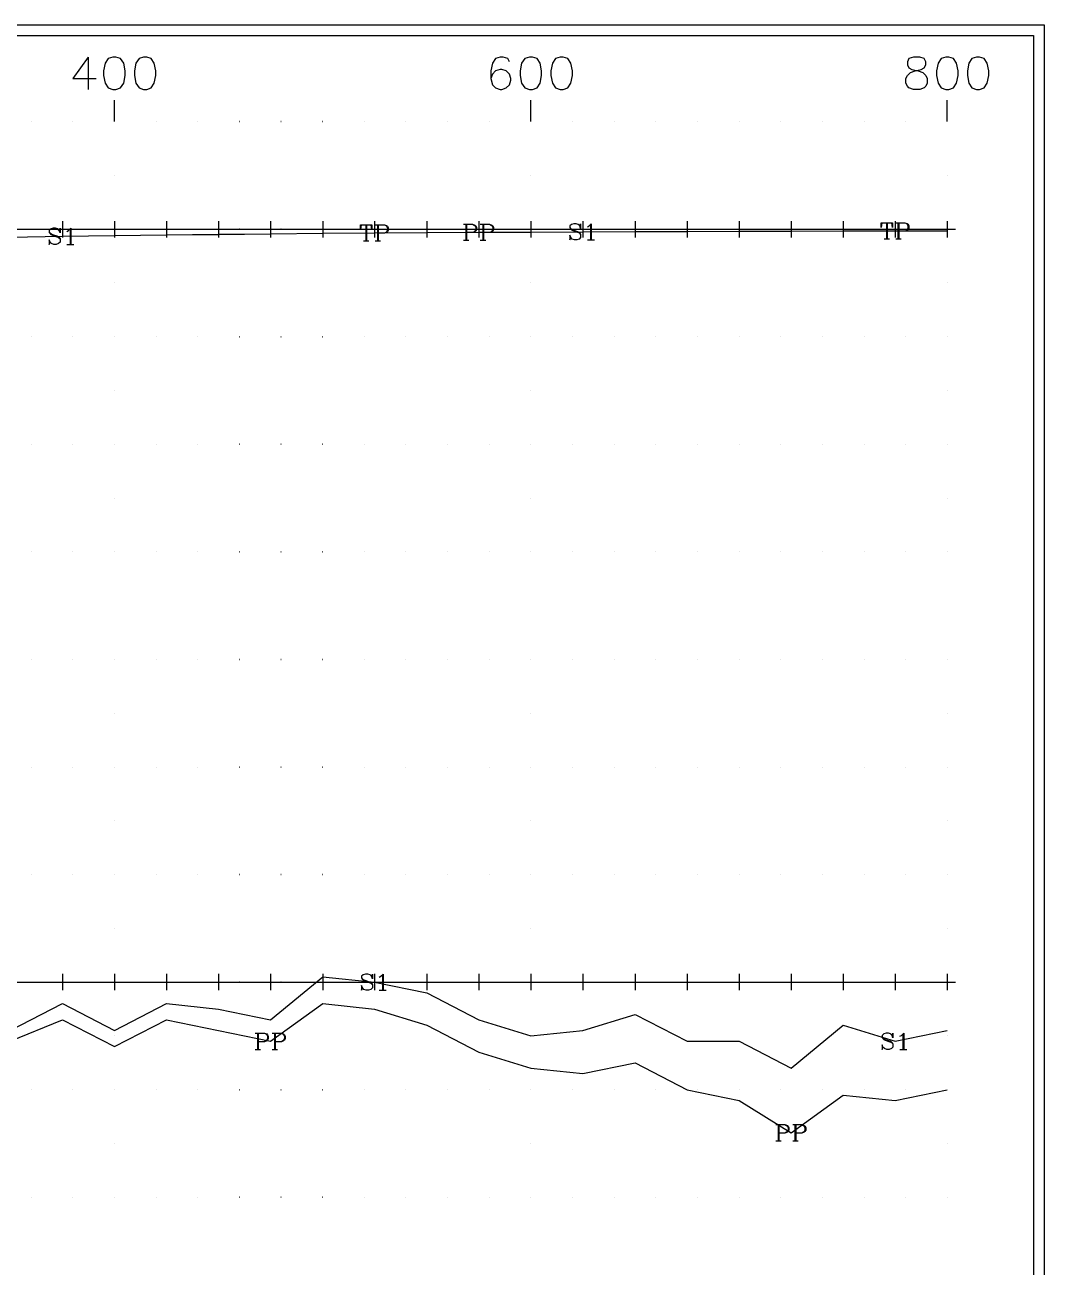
# Model space of a CAD drawing. Extents: x 10 to 200, y 0 to 250.
# Drawn here: x 105.3 to 200, y 134.5 to 250 of the extents above; entities that cross this region are included whole.
import ezdxf

# ---------------------------------------------------------------- set-up
doc = ezdxf.new("R2010")
doc.units = 0
doc.linetypes.add('1', pattern=[0])
for name, color, linetype in [('1', 7, '1'), ('2', 7, '1'), ('3', 7, '1')]:
    doc.layers.add(name, color=color, linetype=linetype)

msp = doc.modelspace()

# ---------------------------------------------------------------- linework, layer by layer
at = {"layer": '1'}
for p, q in [((111.15, 247), (111.15, 244)), ((113.58, 241), (113.58, 243)), ((152.29, 241), (152.29, 243)), ((191, 241), (191, 243)), ((107.98, 231), (109.5, 231)), ((108.74, 231.76), (108.74, 230.24)), ((109.46, 231.02), (109.46, 229.59)), ((112.82, 231), (114.34, 231)), ((113.58, 231.76), (113.58, 230.24)), ((117.66, 231), (119.18, 231)), ((118.42, 231.76), (118.42, 230.24)), ((122.5, 231), (124.02, 231)), ((123.26, 231.76), (123.26, 230.24)), ((127.33, 231), (128.86, 231)), ((128.1, 231.76), (128.1, 230.24)), ((132.17, 231), (133.7, 231)), ((132.94, 231.76), (132.94, 230.24)), ((136.95, 231.41), (136.95, 229.91)), ((137.01, 231), (138.54, 231)), ((137.02, 231.41), (137.02, 229.91)), ((137.77, 231.76), (137.77, 230.24)), ((138.02, 231.41), (138.02, 229.91)), ((138.1, 231.41), (138.1, 229.91)), ((141.85, 231), (143.37, 231)), ((142.61, 231.76), (142.61, 230.24)), ((146.24, 231.47), (146.24, 229.97)), ((146.31, 231.47), (146.31, 229.97)), ((146.69, 231), (148.21, 231)), ((147.45, 231.76), (147.45, 230.24)), ((147.81, 231.47), (147.81, 229.97)), ((147.88, 231.47), (147.88, 229.97)), ((151.53, 231), (153.05, 231)), ((152.29, 231.76), (152.29, 230.24)), ((156.37, 231), (157.89, 231)), ((157.13, 231.76), (157.13, 230.24)), ((157.84, 231.44), (157.84, 230.01)), ((161.21, 231), (162.73, 231)), ((161.97, 231.76), (161.97, 230.24)), ((166.04, 231), (167.57, 231)), ((166.81, 231.76), (166.81, 230.24)), ((170.88, 231), (172.41, 231)), ((171.65, 231.76), (171.65, 230.24)), ((175.72, 231), (177.25, 231)), ((176.48, 231.76), (176.48, 230.24)), ((180.56, 231), (182.08, 231)), ((181.32, 231.76), (181.32, 230.24)), ((185.34, 231.6), (185.34, 230.1)), ((185.4, 231), (186.92, 231)), ((185.41, 231.6), (185.41, 230.1)), ((186.16, 231.76), (186.16, 230.24)), ((186.41, 231.6), (186.41, 230.1)), ((186.48, 231.6), (186.48, 230.1)), ((190.24, 231), (191.76, 231)), ((191, 231.76), (191, 230.24)), ((136.74, 229.91), (137.24, 229.91)), ((137.81, 229.91), (138.31, 229.91)), ((146.02, 229.97), (146.52, 229.97)), ((147.59, 229.97), (148.09, 229.97)), ((157.56, 230.01), (158.2, 230.01)), ((185.13, 230.1), (185.63, 230.1)), ((186.2, 230.1), (186.7, 230.1)), ((109.17, 229.59), (109.81, 229.59)), ((108.74, 161.76), (108.74, 160.24)), ((113.58, 161.76), (113.58, 160.24)), ((118.42, 161.76), (118.42, 160.24)), ((123.26, 161.76), (123.26, 160.24)), ((128.1, 161.76), (128.1, 160.24)), ((132.94, 161.76), (132.94, 160.24)), ((137.77, 161.76), (137.77, 160.24)), ((142.61, 161.76), (142.61, 160.24)), ((147.45, 161.76), (147.45, 160.24)), ((152.29, 161.76), (152.29, 160.24)), ((157.13, 161.76), (157.13, 160.24)), ((161.97, 161.76), (161.97, 160.24)), ((166.81, 161.76), (166.81, 160.24)), ((171.65, 161.76), (171.65, 160.24)), ((176.48, 161.76), (176.48, 160.24)), ((181.32, 161.76), (181.32, 160.24)), ((186.16, 161.76), (186.16, 160.24)), ((191, 161.76), (191, 160.24)), ((107.98, 161), (109.5, 161)), ((112.82, 161), (114.34, 161)), ((117.66, 161), (119.18, 161)), ((122.5, 161), (124.02, 161)), ((127.33, 161), (128.86, 161)), ((132.17, 161), (133.7, 161)), ((137.01, 161), (138.54, 161)), ((138.49, 161.68), (138.49, 160.25)), ((141.85, 161), (143.37, 161)), ((146.69, 161), (148.21, 161)), ((151.53, 161), (153.05, 161)), ((156.37, 161), (157.89, 161)), ((161.21, 161), (162.73, 161)), ((166.04, 161), (167.57, 161)), ((170.88, 161), (172.41, 161)), ((175.72, 161), (177.25, 161)), ((180.56, 161), (182.08, 161)), ((185.4, 161), (186.92, 161)), ((190.24, 161), (191.76, 161)), ((138.2, 160.25), (138.85, 160.25)), ((126.88, 156.25), (126.88, 154.75)), ((126.95, 156.25), (126.95, 154.75)), ((128.45, 156.25), (128.45, 154.75)), ((128.53, 156.25), (128.53, 154.75)), ((186.88, 156.18), (186.88, 154.75)), ((126.67, 154.75), (127.17, 154.75)), ((128.24, 154.75), (128.74, 154.75)), ((186.59, 154.75), (187.23, 154.75)), ((175.27, 147.75), (175.27, 146.25)), ((175.34, 147.75), (175.34, 146.25)), ((176.84, 147.75), (176.84, 146.25)), ((176.91, 147.75), (176.91, 146.25)), ((175.06, 146.25), (175.56, 146.25)), ((176.63, 146.25), (177.13, 146.25))]:
    msp.add_line(p, q, dxfattribs=at)
for points in [[(111.15, 247), (109.72, 245), (111.87, 245)], [(113.44, 247), (113.01, 246.86), (112.72, 246.43), (112.58, 245.71), (112.58, 245.29), (112.72, 244.57), (113.01, 244.14), (113.44, 244), (113.72, 244), (114.15, 244.14), (114.44, 244.57), (114.58, 245.29), (114.58, 245.71), (114.44, 246.43), (114.15, 246.86), (113.72, 247), (113.44, 247)], [(116.29, 247), (115.87, 246.86), (115.58, 246.43), (115.44, 245.71), (115.44, 245.29), (115.58, 244.57), (115.87, 244.14), (116.29, 244), (116.58, 244), (117.01, 244.14), (117.29, 244.57), (117.44, 245.29), (117.44, 245.71), (117.29, 246.43), (117.01, 246.86), (116.58, 247), (116.29, 247)], [(150.29, 246.57), (150.15, 246.86), (149.72, 247), (149.43, 247), (149, 246.86), (148.72, 246.43), (148.58, 245.71), (148.58, 245), (148.72, 244.43), (149, 244.14), (149.43, 244), (149.58, 244), (150, 244.14), (150.29, 244.43), (150.43, 244.86), (150.43, 245), (150.29, 245.43), (150, 245.71), (149.58, 245.86), (149.43, 245.86), (149, 245.71), (148.72, 245.43), (148.58, 245)], [(152.15, 247), (151.72, 246.86), (151.43, 246.43), (151.29, 245.71), (151.29, 245.29), (151.43, 244.57), (151.72, 244.14), (152.15, 244), (152.43, 244), (152.86, 244.14), (153.15, 244.57), (153.29, 245.29), (153.29, 245.71), (153.15, 246.43), (152.86, 246.86), (152.43, 247), (152.15, 247)], [(155, 247), (154.58, 246.86), (154.29, 246.43), (154.15, 245.71), (154.15, 245.29), (154.29, 244.57), (154.58, 244.14), (155, 244), (155.29, 244), (155.72, 244.14), (156, 244.57), (156.15, 245.29), (156.15, 245.71), (156, 246.43), (155.72, 246.86), (155.29, 247), (155, 247)], [(187.86, 247), (187.43, 246.86), (187.29, 246.57), (187.29, 246.29), (187.43, 246), (187.71, 245.86), (188.29, 245.71), (188.71, 245.57), (189, 245.29), (189.14, 245), (189.14, 244.57), (189, 244.29), (188.86, 244.14), (188.43, 244), (187.86, 244), (187.43, 244.14), (187.29, 244.29), (187.14, 244.57), (187.14, 245), (187.29, 245.29), (187.57, 245.57), (188, 245.71), (188.57, 245.86), (188.86, 246), (189, 246.29), (189, 246.57), (188.86, 246.86), (188.43, 247), (187.86, 247)], [(190.86, 247), (190.43, 246.86), (190.14, 246.43), (190, 245.71), (190, 245.29), (190.14, 244.57), (190.43, 244.14), (190.86, 244), (191.14, 244), (191.57, 244.14), (191.86, 244.57), (192, 245.29), (192, 245.71), (191.86, 246.43), (191.57, 246.86), (191.14, 247), (190.86, 247)], [(193.71, 247), (193.29, 246.86), (193, 246.43), (192.86, 245.71), (192.86, 245.29), (193, 244.57), (193.29, 244.14), (193.71, 244), (194, 244), (194.43, 244.14), (194.71, 244.57), (194.86, 245.29), (194.86, 245.71), (194.71, 246.43), (194.43, 246.86), (194, 247), (193.71, 247)], [(103.9, 231), (108.74, 231), (113.58, 231), (118.42, 231), (123.26, 231), (128.1, 231), (132.94, 231), (137.77, 231), (142.61, 231), (147.45, 231), (152.29, 231), (157.13, 231), (161.97, 231), (166.81, 231), (171.65, 231), (176.48, 231), (181.32, 231), (186.16, 231), (191, 231)], [(108.46, 230.88), (108.53, 231.09), (108.53, 230.66), (108.46, 230.88), (108.31, 231.02), (108.1, 231.09), (107.88, 231.09), (107.67, 231.02), (107.53, 230.88), (107.53, 230.73), (107.6, 230.59), (107.67, 230.52), (107.81, 230.45), (108.24, 230.3), (108.38, 230.23), (108.53, 230.09)], [(109.17, 230.8), (109.31, 230.88), (109.53, 231.09), (109.53, 229.59)], [(136.52, 231.41), (136.45, 230.98), (136.45, 231.41), (137.52, 231.41), (137.52, 230.98), (137.45, 231.41)], [(137.81, 231.41), (138.67, 231.41), (138.88, 231.34), (138.95, 231.27), (139.02, 231.12), (139.02, 230.91), (138.95, 230.77), (138.88, 230.69), (138.67, 230.62), (138.1, 230.62)], [(138.67, 231.41), (138.81, 231.34), (138.88, 231.27), (138.95, 231.12), (138.95, 230.91), (138.88, 230.77), (138.81, 230.69), (138.67, 230.62)], [(146.02, 231.47), (146.88, 231.47), (147.09, 231.39), (147.17, 231.32), (147.24, 231.18), (147.24, 230.97), (147.17, 230.82), (147.09, 230.75), (146.88, 230.68), (146.31, 230.68)], [(146.88, 231.47), (147.02, 231.39), (147.09, 231.32), (147.17, 231.18), (147.17, 230.97), (147.09, 230.82), (147.02, 230.75), (146.88, 230.68)], [(147.59, 231.47), (148.45, 231.47), (148.67, 231.39), (148.74, 231.32), (148.81, 231.18), (148.81, 230.97), (148.74, 230.82), (148.67, 230.75), (148.45, 230.68), (147.88, 230.68)], [(148.45, 231.47), (148.59, 231.39), (148.67, 231.32), (148.74, 231.18), (148.74, 230.97), (148.67, 230.82), (148.59, 230.75), (148.45, 230.68)], [(156.84, 231.3), (156.91, 231.51), (156.91, 231.08), (156.84, 231.3), (156.7, 231.44), (156.49, 231.51), (156.27, 231.51), (156.06, 231.44), (155.91, 231.3), (155.91, 231.15), (155.99, 231.01), (156.06, 230.94), (156.2, 230.87), (156.63, 230.73), (156.77, 230.65), (156.91, 230.51)], [(155.91, 231.15), (156.06, 231.01), (156.2, 230.94), (156.63, 230.8), (156.77, 230.73), (156.84, 230.65), (156.91, 230.51), (156.91, 230.23), (156.77, 230.08), (156.56, 230.01), (156.34, 230.01), (156.13, 230.08), (155.99, 230.23), (155.91, 230.44), (155.91, 230.01), (155.99, 230.23)], [(157.56, 231.23), (157.7, 231.3), (157.91, 231.51), (157.91, 230.01)], [(184.91, 231.6), (184.84, 231.17), (184.84, 231.6), (185.91, 231.6), (185.91, 231.17), (185.84, 231.6)], [(186.2, 231.6), (187.05, 231.6), (187.27, 231.53), (187.34, 231.46), (187.41, 231.32), (187.41, 231.1), (187.34, 230.96), (187.27, 230.89), (187.05, 230.82), (186.48, 230.82)], [(187.05, 231.6), (187.2, 231.53), (187.27, 231.46), (187.34, 231.32), (187.34, 231.1), (187.27, 230.96), (187.2, 230.89), (187.05, 230.82)], [(103.9, 230.26), (108.74, 230.34), (113.58, 230.42), (118.42, 230.48), (123.26, 230.53), (128.1, 230.58), (132.94, 230.62), (137.77, 230.66), (142.61, 230.69), (147.45, 230.72), (152.29, 230.74), (157.13, 230.76), (161.97, 230.78), (166.81, 230.8), (171.65, 230.81), (176.48, 230.83), (181.32, 230.84), (186.16, 230.85), (191, 230.86)], [(103.9, 230.25), (108.74, 230.34), (113.58, 230.42), (118.42, 230.48), (123.26, 230.52), (128.1, 230.58), (132.94, 230.62), (137.77, 230.66), (142.61, 230.69), (147.45, 230.72), (152.29, 230.74), (157.13, 230.76), (161.97, 230.78), (166.81, 230.79), (171.65, 230.81), (176.48, 230.82), (181.32, 230.84), (186.16, 230.85), (191, 230.86)], [(103.9, 230.25), (108.74, 230.34), (113.58, 230.42), (118.42, 230.48), (123.26, 230.53), (128.1, 230.58), (132.94, 230.62), (137.77, 230.66), (142.61, 230.69), (147.45, 230.72), (152.29, 230.74), (157.13, 230.76), (161.97, 230.78), (166.81, 230.8), (171.65, 230.81), (176.48, 230.83), (181.32, 230.84), (186.16, 230.85), (191, 230.86)], [(107.53, 230.73), (107.67, 230.59), (107.81, 230.52), (108.24, 230.38), (108.38, 230.3), (108.46, 230.23), (108.53, 230.09), (108.53, 229.8), (108.38, 229.66), (108.17, 229.59), (107.96, 229.59), (107.74, 229.66), (107.6, 229.8), (107.53, 230.02), (107.53, 229.59), (107.6, 229.8)], [(137.49, 161.54), (137.56, 161.75), (137.56, 161.32), (137.49, 161.54), (137.35, 161.68), (137.13, 161.75), (136.92, 161.75), (136.7, 161.68), (136.56, 161.54), (136.56, 161.39), (136.63, 161.25), (136.7, 161.18), (136.85, 161.11), (137.27, 160.96), (137.42, 160.89), (137.56, 160.75)], [(138.2, 161.46), (138.35, 161.54), (138.56, 161.75), (138.56, 160.25)], [(103.9, 156.5), (108.74, 159), (113.58, 156.5), (118.42, 159), (123.26, 158.5), (128.1, 157.5), (132.94, 161.5), (137.77, 161), (142.61, 160), (147.45, 157.5), (152.29, 156), (157.13, 156.5), (161.97, 158), (166.81, 155.5), (171.65, 155.5), (176.48, 153), (181.32, 157), (186.16, 155.5), (191, 156.5)], [(103.9, 161), (108.74, 161), (113.58, 161), (118.42, 161), (123.26, 161), (128.1, 161), (132.94, 161), (137.77, 161), (142.61, 161), (147.45, 161), (152.29, 161), (157.13, 161), (161.97, 161), (166.81, 161), (171.65, 161), (176.48, 161), (181.32, 161), (186.16, 161), (191, 161)], [(136.56, 161.39), (136.7, 161.25), (136.85, 161.18), (137.27, 161.04), (137.42, 160.96), (137.49, 160.89), (137.56, 160.75), (137.56, 160.46), (137.42, 160.32), (137.2, 160.25), (136.99, 160.25), (136.77, 160.32), (136.63, 160.46), (136.56, 160.68), (136.56, 160.25), (136.63, 160.46)], [(103.9, 155.5), (108.74, 157.5), (113.58, 155), (118.42, 157.5), (123.26, 156.5), (128.1, 155.5), (132.94, 159), (137.77, 158.5), (142.61, 157), (147.45, 154.5), (152.29, 153), (157.13, 152.5), (161.97, 153.5), (166.81, 151), (171.65, 150), (176.48, 147), (181.32, 150.5), (186.16, 150), (191, 151)], [(126.67, 156.25), (127.53, 156.25), (127.74, 156.18), (127.81, 156.11), (127.88, 155.96), (127.88, 155.75), (127.81, 155.61), (127.74, 155.54), (127.53, 155.46), (126.95, 155.46)], [(127.53, 156.25), (127.67, 156.18), (127.74, 156.11), (127.81, 155.96), (127.81, 155.75), (127.74, 155.61), (127.67, 155.54), (127.53, 155.46)], [(128.24, 156.25), (129.1, 156.25), (129.31, 156.18), (129.38, 156.11), (129.45, 155.96), (129.45, 155.75), (129.38, 155.61), (129.31, 155.54), (129.1, 155.46), (128.53, 155.46)], [(129.1, 156.25), (129.24, 156.18), (129.31, 156.11), (129.38, 155.96), (129.38, 155.75), (129.31, 155.61), (129.24, 155.54), (129.1, 155.46)], [(185.88, 156.04), (185.95, 156.25), (185.95, 155.82), (185.88, 156.04), (185.73, 156.18), (185.52, 156.25), (185.3, 156.25), (185.09, 156.18), (184.95, 156.04), (184.95, 155.89), (185.02, 155.75), (185.09, 155.68), (185.23, 155.61), (185.66, 155.46), (185.8, 155.39), (185.95, 155.25)], [(186.59, 155.96), (186.73, 156.04), (186.95, 156.25), (186.95, 154.75)], [(184.95, 155.89), (185.09, 155.75), (185.23, 155.68), (185.66, 155.54), (185.8, 155.46), (185.88, 155.39), (185.95, 155.25), (185.95, 154.96), (185.8, 154.82), (185.59, 154.75), (185.38, 154.75), (185.16, 154.82), (185.02, 154.96), (184.95, 155.18), (184.95, 154.75), (185.02, 154.96)], [(175.06, 147.75), (175.91, 147.75), (176.13, 147.68), (176.2, 147.61), (176.27, 147.46), (176.27, 147.25), (176.2, 147.11), (176.13, 147.04), (175.91, 146.96), (175.34, 146.96)], [(175.91, 147.75), (176.06, 147.68), (176.13, 147.61), (176.2, 147.46), (176.2, 147.25), (176.13, 147.11), (176.06, 147.04), (175.91, 146.96)], [(176.63, 147.75), (177.48, 147.75), (177.7, 147.68), (177.77, 147.61), (177.84, 147.46), (177.84, 147.25), (177.77, 147.11), (177.7, 147.04), (177.48, 146.96), (176.91, 146.96)], [(177.48, 147.75), (177.63, 147.68), (177.7, 147.61), (177.77, 147.46), (177.77, 147.25), (177.7, 147.11), (177.63, 147.04), (177.48, 146.96)]]:
    msp.add_lwpolyline(points, dxfattribs=at)
at = {"layer": '2'}
for points in [[(11, 1), (11, 249), (199, 249), (199, 1), (11, 1)], [(105.84, 241), (105.84, 241), (105.84, 241), (105.84, 241), (105.84, 241)], [(109.71, 241), (109.71, 241), (109.71, 241), (109.71, 241), (109.71, 241)], [(113.58, 241), (113.58, 241), (113.58, 241), (113.58, 241), (113.58, 241)], [(113.58, 241), (113.58, 241), (113.58, 241), (113.58, 241), (113.58, 241)], [(117.45, 241), (117.45, 241), (117.45, 241), (117.45, 241), (117.45, 241)], [(121.32, 241), (121.32, 241), (121.32, 241), (121.32, 241), (121.32, 241)], [(125.2, 241), (125.19, 241), (125.19, 241), (125.2, 241), (125.2, 241)], [(129.07, 241), (129.06, 241), (129.06, 241), (129.07, 241), (129.07, 241)], [(132.94, 241), (132.93, 241), (132.93, 241), (132.94, 241), (132.94, 241)], [(136.81, 241), (136.8, 241), (136.8, 241), (136.81, 241), (136.81, 241)], [(140.68, 241), (140.68, 241), (140.68, 241), (140.68, 241), (140.68, 241)], [(144.55, 241), (144.55, 241), (144.55, 241), (144.55, 241), (144.55, 241)], [(148.42, 241), (148.42, 241), (148.42, 241), (148.42, 241), (148.42, 241)], [(152.29, 241), (152.29, 241), (152.29, 241), (152.29, 241), (152.29, 241)], [(152.29, 241), (152.29, 241), (152.29, 241), (152.29, 241), (152.29, 241)], [(156.16, 241), (156.16, 241), (156.16, 241), (156.16, 241), (156.16, 241)], [(160.03, 241), (160.03, 241), (160.03, 241), (160.03, 241), (160.03, 241)], [(163.9, 241), (163.9, 241), (163.9, 241), (163.9, 241), (163.9, 241)], [(167.78, 241), (167.77, 241), (167.77, 241), (167.78, 241), (167.78, 241)], [(171.65, 241), (171.64, 241), (171.64, 241), (171.65, 241), (171.65, 241)], [(175.52, 241), (175.51, 241), (175.51, 241), (175.52, 241), (175.52, 241)], [(179.39, 241), (179.39, 241), (179.39, 241), (179.39, 241), (179.39, 241)], [(183.26, 241), (183.26, 241), (183.26, 241), (183.26, 241), (183.26, 241)], [(187.13, 241), (187.13, 241), (187.13, 241), (187.13, 241), (187.13, 241)], [(191, 241), (191, 241), (191, 241), (191, 241), (191, 241)], [(191, 241), (191, 241), (191, 241), (191, 241), (191, 241)], [(113.58, 236), (113.58, 236), (113.58, 236), (113.58, 236), (113.58, 236)], [(152.29, 236), (152.29, 236), (152.29, 236), (152.29, 236), (152.29, 236)], [(191, 236), (191, 236), (191, 236), (191, 236), (191, 236)], [(105.84, 231), (105.84, 231), (105.84, 231), (105.84, 231), (105.84, 231)], [(109.71, 231), (109.71, 231), (109.71, 231), (109.71, 231), (109.71, 231)], [(113.58, 231), (113.58, 231), (113.58, 231), (113.58, 231), (113.58, 231)], [(113.58, 231), (113.58, 231), (113.58, 231), (113.58, 231), (113.58, 231)], [(117.45, 231), (117.45, 231), (117.45, 231), (117.45, 231), (117.45, 231)], [(121.32, 231), (121.32, 231), (121.32, 231), (121.32, 231), (121.32, 231)], [(125.2, 231), (125.19, 231), (125.19, 231), (125.2, 231), (125.2, 231)], [(129.07, 231), (129.06, 231), (129.06, 231), (129.07, 231), (129.07, 231)], [(132.94, 231), (132.93, 231), (132.93, 231), (132.94, 231), (132.94, 231)], [(136.81, 231), (136.8, 231), (136.8, 231), (136.81, 231), (136.81, 231)], [(140.68, 231), (140.68, 231), (140.68, 231), (140.68, 231), (140.68, 231)], [(144.55, 231), (144.55, 231), (144.55, 231), (144.55, 231), (144.55, 231)], [(148.42, 231), (148.42, 231), (148.42, 231), (148.42, 231), (148.42, 231)], [(152.29, 231), (152.29, 231), (152.29, 231), (152.29, 231), (152.29, 231)], [(152.29, 231), (152.29, 231), (152.29, 231), (152.29, 231), (152.29, 231)], [(156.16, 231), (156.16, 231), (156.16, 231), (156.16, 231), (156.16, 231)], [(160.03, 231), (160.03, 231), (160.03, 231), (160.03, 231), (160.03, 231)], [(163.9, 231), (163.9, 231), (163.9, 231), (163.9, 231), (163.9, 231)], [(167.78, 231), (167.77, 231), (167.77, 231), (167.78, 231), (167.78, 231)], [(171.65, 231), (171.64, 231), (171.64, 231), (171.65, 231), (171.65, 231)], [(175.52, 231), (175.51, 231), (175.51, 231), (175.52, 231), (175.52, 231)], [(179.39, 231), (179.39, 231), (179.39, 231), (179.39, 231), (179.39, 231)], [(183.26, 231), (183.26, 231), (183.26, 231), (183.26, 231), (183.26, 231)], [(187.13, 231), (187.13, 231), (187.13, 231), (187.13, 231), (187.13, 231)], [(191, 231), (191, 231), (191, 231), (191, 231), (191, 231)], [(191, 231), (191, 231), (191, 231), (191, 231), (191, 231)], [(113.58, 226), (113.58, 226), (113.58, 226), (113.58, 226), (113.58, 226)], [(152.29, 226), (152.29, 226), (152.29, 226), (152.29, 226), (152.29, 226)], [(191, 226), (191, 226), (191, 226), (191, 226), (191, 226)], [(105.84, 221), (105.84, 221), (105.84, 221), (105.84, 221), (105.84, 221)], [(109.71, 221), (109.71, 221), (109.71, 221), (109.71, 221), (109.71, 221)], [(113.58, 221), (113.58, 221), (113.58, 221), (113.58, 221), (113.58, 221)], [(113.58, 221), (113.58, 221), (113.58, 221), (113.58, 221), (113.58, 221)], [(117.45, 221), (117.45, 221), (117.45, 221), (117.45, 221), (117.45, 221)], [(121.32, 221), (121.32, 221), (121.32, 221), (121.32, 221), (121.32, 221)], [(125.2, 221), (125.19, 221), (125.19, 221), (125.2, 221), (125.2, 221)], [(129.07, 221), (129.06, 221), (129.06, 221), (129.07, 221), (129.07, 221)], [(132.94, 221), (132.93, 221), (132.93, 221), (132.94, 221), (132.94, 221)], [(136.81, 221), (136.8, 221), (136.8, 221), (136.81, 221), (136.81, 221)], [(140.68, 221), (140.68, 221), (140.68, 221), (140.68, 221), (140.68, 221)], [(144.55, 221), (144.55, 221), (144.55, 221), (144.55, 221), (144.55, 221)], [(148.42, 221), (148.42, 221), (148.42, 221), (148.42, 221), (148.42, 221)], [(152.29, 221), (152.29, 221), (152.29, 221), (152.29, 221), (152.29, 221)], [(152.29, 221), (152.29, 221), (152.29, 221), (152.29, 221), (152.29, 221)], [(156.16, 221), (156.16, 221), (156.16, 221), (156.16, 221), (156.16, 221)], [(160.03, 221), (160.03, 221), (160.03, 221), (160.03, 221), (160.03, 221)], [(163.9, 221), (163.9, 221), (163.9, 221), (163.9, 221), (163.9, 221)], [(167.78, 221), (167.77, 221), (167.77, 221), (167.78, 221), (167.78, 221)], [(171.65, 221), (171.64, 221), (171.64, 221), (171.65, 221), (171.65, 221)], [(175.52, 221), (175.51, 221), (175.51, 221), (175.52, 221), (175.52, 221)], [(179.39, 221), (179.39, 221), (179.39, 221), (179.39, 221), (179.39, 221)], [(183.26, 221), (183.26, 221), (183.26, 221), (183.26, 221), (183.26, 221)], [(187.13, 221), (187.13, 221), (187.13, 221), (187.13, 221), (187.13, 221)], [(191, 221), (191, 221), (191, 221), (191, 221), (191, 221)], [(191, 221), (191, 221), (191, 221), (191, 221), (191, 221)], [(113.58, 216), (113.58, 216), (113.58, 216), (113.58, 216), (113.58, 216)], [(152.29, 216), (152.29, 216), (152.29, 216), (152.29, 216), (152.29, 216)], [(191, 216), (191, 216), (191, 216), (191, 216), (191, 216)], [(105.84, 211), (105.84, 211), (105.84, 211), (105.84, 211), (105.84, 211)], [(109.71, 211), (109.71, 211), (109.71, 211), (109.71, 211), (109.71, 211)], [(113.58, 211), (113.58, 211), (113.58, 211), (113.58, 211), (113.58, 211)], [(113.58, 211), (113.58, 211), (113.58, 211), (113.58, 211), (113.58, 211)], [(117.45, 211), (117.45, 211), (117.45, 211), (117.45, 211), (117.45, 211)], [(121.32, 211), (121.32, 211), (121.32, 211), (121.32, 211), (121.32, 211)], [(125.2, 211), (125.19, 211), (125.19, 211), (125.2, 211), (125.2, 211)], [(129.07, 211), (129.06, 211), (129.06, 211), (129.07, 211), (129.07, 211)], [(132.94, 211), (132.93, 211), (132.93, 211), (132.94, 211), (132.94, 211)], [(136.81, 211), (136.8, 211), (136.8, 211), (136.81, 211), (136.81, 211)], [(140.68, 211), (140.68, 211), (140.68, 211), (140.68, 211), (140.68, 211)], [(144.55, 211), (144.55, 211), (144.55, 211), (144.55, 211), (144.55, 211)], [(148.42, 211), (148.42, 211), (148.42, 211), (148.42, 211), (148.42, 211)], [(152.29, 211), (152.29, 211), (152.29, 211), (152.29, 211), (152.29, 211)], [(152.29, 211), (152.29, 211), (152.29, 211), (152.29, 211), (152.29, 211)], [(156.16, 211), (156.16, 211), (156.16, 211), (156.16, 211), (156.16, 211)], [(160.03, 211), (160.03, 211), (160.03, 211), (160.03, 211), (160.03, 211)], [(163.9, 211), (163.9, 211), (163.9, 211), (163.9, 211), (163.9, 211)], [(167.78, 211), (167.77, 211), (167.77, 211), (167.78, 211), (167.78, 211)], [(171.65, 211), (171.64, 211), (171.64, 211), (171.65, 211), (171.65, 211)], [(175.52, 211), (175.51, 211), (175.51, 211), (175.52, 211), (175.52, 211)], [(179.39, 211), (179.39, 211), (179.39, 211), (179.39, 211), (179.39, 211)], [(183.26, 211), (183.26, 211), (183.26, 211), (183.26, 211), (183.26, 211)], [(187.13, 211), (187.13, 211), (187.13, 211), (187.13, 211), (187.13, 211)], [(191, 211), (191, 211), (191, 211), (191, 211), (191, 211)], [(191, 211), (191, 211), (191, 211), (191, 211), (191, 211)], [(113.58, 206), (113.58, 206), (113.58, 206), (113.58, 206), (113.58, 206)], [(152.29, 206), (152.29, 206), (152.29, 206), (152.29, 206), (152.29, 206)], [(191, 206), (191, 206), (191, 206), (191, 206), (191, 206)], [(105.84, 201), (105.84, 201), (105.84, 201), (105.84, 201), (105.84, 201)], [(109.71, 201), (109.71, 201), (109.71, 201), (109.71, 201), (109.71, 201)], [(113.58, 201), (113.58, 201), (113.58, 201), (113.58, 201), (113.58, 201)], [(113.58, 201), (113.58, 201), (113.58, 201), (113.58, 201), (113.58, 201)], [(117.45, 201), (117.45, 201), (117.45, 201), (117.45, 201), (117.45, 201)], [(121.32, 201), (121.32, 201), (121.32, 201), (121.32, 201), (121.32, 201)], [(125.2, 201), (125.19, 201), (125.19, 201), (125.2, 201), (125.2, 201)], [(129.07, 201), (129.06, 201), (129.06, 201), (129.07, 201), (129.07, 201)], [(132.94, 201), (132.93, 201), (132.93, 201), (132.94, 201), (132.94, 201)], [(136.81, 201), (136.8, 201), (136.8, 201), (136.81, 201), (136.81, 201)], [(140.68, 201), (140.68, 201), (140.68, 201), (140.68, 201), (140.68, 201)], [(144.55, 201), (144.55, 201), (144.55, 201), (144.55, 201), (144.55, 201)], [(148.42, 201), (148.42, 201), (148.42, 201), (148.42, 201), (148.42, 201)], [(152.29, 201), (152.29, 201), (152.29, 201), (152.29, 201), (152.29, 201)], [(152.29, 201), (152.29, 201), (152.29, 201), (152.29, 201), (152.29, 201)], [(156.16, 201), (156.16, 201), (156.16, 201), (156.16, 201), (156.16, 201)], [(160.03, 201), (160.03, 201), (160.03, 201), (160.03, 201), (160.03, 201)], [(163.9, 201), (163.9, 201), (163.9, 201), (163.9, 201), (163.9, 201)], [(167.78, 201), (167.77, 201), (167.77, 201), (167.78, 201), (167.78, 201)], [(171.65, 201), (171.64, 201), (171.64, 201), (171.65, 201), (171.65, 201)], [(175.52, 201), (175.51, 201), (175.51, 201), (175.52, 201), (175.52, 201)], [(179.39, 201), (179.39, 201), (179.39, 201), (179.39, 201), (179.39, 201)], [(183.26, 201), (183.26, 201), (183.26, 201), (183.26, 201), (183.26, 201)], [(187.13, 201), (187.13, 201), (187.13, 201), (187.13, 201), (187.13, 201)], [(191, 201), (191, 201), (191, 201), (191, 201), (191, 201)], [(191, 201), (191, 201), (191, 201), (191, 201), (191, 201)], [(105.84, 191), (105.84, 191), (105.84, 191), (105.84, 191), (105.84, 191)], [(109.71, 191), (109.71, 191), (109.71, 191), (109.71, 191), (109.71, 191)], [(113.58, 191), (113.58, 191), (113.58, 191), (113.58, 191), (113.58, 191)], [(113.58, 191), (113.58, 191), (113.58, 191), (113.58, 191), (113.58, 191)], [(117.45, 191), (117.45, 191), (117.45, 191), (117.45, 191), (117.45, 191)], [(121.32, 191), (121.32, 191), (121.32, 191), (121.32, 191), (121.32, 191)], [(125.2, 191), (125.19, 191), (125.19, 191), (125.2, 191), (125.2, 191)], [(129.07, 191), (129.06, 191), (129.06, 191), (129.07, 191), (129.07, 191)], [(132.94, 191), (132.93, 191), (132.93, 191), (132.94, 191), (132.94, 191)], [(136.81, 191), (136.8, 191), (136.8, 191), (136.81, 191), (136.81, 191)], [(140.68, 191), (140.68, 191), (140.68, 191), (140.68, 191), (140.68, 191)], [(144.55, 191), (144.55, 191), (144.55, 191), (144.55, 191), (144.55, 191)], [(148.42, 191), (148.42, 191), (148.42, 191), (148.42, 191), (148.42, 191)], [(152.29, 191), (152.29, 191), (152.29, 191), (152.29, 191), (152.29, 191)], [(152.29, 191), (152.29, 191), (152.29, 191), (152.29, 191), (152.29, 191)], [(156.16, 191), (156.16, 191), (156.16, 191), (156.16, 191), (156.16, 191)], [(160.03, 191), (160.03, 191), (160.03, 191), (160.03, 191), (160.03, 191)], [(163.9, 191), (163.9, 191), (163.9, 191), (163.9, 191), (163.9, 191)], [(167.78, 191), (167.77, 191), (167.77, 191), (167.78, 191), (167.78, 191)], [(171.65, 191), (171.64, 191), (171.64, 191), (171.65, 191), (171.65, 191)], [(175.52, 191), (175.51, 191), (175.51, 191), (175.52, 191), (175.52, 191)], [(179.39, 191), (179.39, 191), (179.39, 191), (179.39, 191), (179.39, 191)], [(183.26, 191), (183.26, 191), (183.26, 191), (183.26, 191), (183.26, 191)], [(187.13, 191), (187.13, 191), (187.13, 191), (187.13, 191), (187.13, 191)], [(191, 191), (191, 191), (191, 191), (191, 191), (191, 191)], [(191, 191), (191, 191), (191, 191), (191, 191), (191, 191)], [(113.58, 186), (113.58, 186), (113.58, 186), (113.58, 186), (113.58, 186)], [(152.29, 186), (152.29, 186), (152.29, 186), (152.29, 186), (152.29, 186)], [(191, 186), (191, 186), (191, 186), (191, 186), (191, 186)], [(105.84, 181), (105.84, 181), (105.84, 181), (105.84, 181), (105.84, 181)], [(109.71, 181), (109.71, 181), (109.71, 181), (109.71, 181), (109.71, 181)], [(113.58, 181), (113.58, 181), (113.58, 181), (113.58, 181), (113.58, 181)], [(113.58, 181), (113.58, 181), (113.58, 181), (113.58, 181), (113.58, 181)], [(117.45, 181), (117.45, 181), (117.45, 181), (117.45, 181), (117.45, 181)], [(121.32, 181), (121.32, 181), (121.32, 181), (121.32, 181), (121.32, 181)], [(125.2, 181), (125.19, 181), (125.19, 181), (125.2, 181), (125.2, 181)], [(129.07, 181), (129.06, 181), (129.06, 181), (129.07, 181), (129.07, 181)], [(132.94, 181), (132.93, 181), (132.93, 181), (132.94, 181), (132.94, 181)], [(136.81, 181), (136.8, 181), (136.8, 181), (136.81, 181), (136.81, 181)], [(140.68, 181), (140.68, 181), (140.68, 181), (140.68, 181), (140.68, 181)], [(144.55, 181), (144.55, 181), (144.55, 181), (144.55, 181), (144.55, 181)], [(148.42, 181), (148.42, 181), (148.42, 181), (148.42, 181), (148.42, 181)], [(152.29, 181), (152.29, 181), (152.29, 181), (152.29, 181), (152.29, 181)], [(152.29, 181), (152.29, 181), (152.29, 181), (152.29, 181), (152.29, 181)], [(156.16, 181), (156.16, 181), (156.16, 181), (156.16, 181), (156.16, 181)], [(160.03, 181), (160.03, 181), (160.03, 181), (160.03, 181), (160.03, 181)], [(163.9, 181), (163.9, 181), (163.9, 181), (163.9, 181), (163.9, 181)], [(167.78, 181), (167.77, 181), (167.77, 181), (167.78, 181), (167.78, 181)], [(171.65, 181), (171.64, 181), (171.64, 181), (171.65, 181), (171.65, 181)], [(175.52, 181), (175.51, 181), (175.51, 181), (175.52, 181), (175.52, 181)], [(179.39, 181), (179.39, 181), (179.39, 181), (179.39, 181), (179.39, 181)], [(183.26, 181), (183.26, 181), (183.26, 181), (183.26, 181), (183.26, 181)], [(187.13, 181), (187.13, 181), (187.13, 181), (187.13, 181), (187.13, 181)], [(191, 181), (191, 181), (191, 181), (191, 181), (191, 181)], [(191, 181), (191, 181), (191, 181), (191, 181), (191, 181)], [(113.58, 176), (113.58, 176), (113.58, 176), (113.58, 176), (113.58, 176)], [(152.29, 176), (152.29, 176), (152.29, 176), (152.29, 176), (152.29, 176)], [(191, 176), (191, 176), (191, 176), (191, 176), (191, 176)], [(105.84, 171), (105.84, 171), (105.84, 171), (105.84, 171), (105.84, 171)], [(109.71, 171), (109.71, 171), (109.71, 171), (109.71, 171), (109.71, 171)], [(113.58, 171), (113.58, 171), (113.58, 171), (113.58, 171), (113.58, 171)], [(113.58, 171), (113.58, 171), (113.58, 171), (113.58, 171), (113.58, 171)], [(117.45, 171), (117.45, 171), (117.45, 171), (117.45, 171), (117.45, 171)], [(121.32, 171), (121.32, 171), (121.32, 171), (121.32, 171), (121.32, 171)], [(125.2, 171), (125.19, 171), (125.19, 171), (125.2, 171), (125.2, 171)], [(129.07, 171), (129.06, 171), (129.06, 171), (129.07, 171), (129.07, 171)], [(132.94, 171), (132.93, 171), (132.93, 171), (132.94, 171), (132.94, 171)], [(136.81, 171), (136.8, 171), (136.8, 171), (136.81, 171), (136.81, 171)], [(140.68, 171), (140.68, 171), (140.68, 171), (140.68, 171), (140.68, 171)], [(144.55, 171), (144.55, 171), (144.55, 171), (144.55, 171), (144.55, 171)], [(148.42, 171), (148.42, 171), (148.42, 171), (148.42, 171), (148.42, 171)], [(152.29, 171), (152.29, 171), (152.29, 171), (152.29, 171), (152.29, 171)], [(152.29, 171), (152.29, 171), (152.29, 171), (152.29, 171), (152.29, 171)], [(156.16, 171), (156.16, 171), (156.16, 171), (156.16, 171), (156.16, 171)], [(160.03, 171), (160.03, 171), (160.03, 171), (160.03, 171), (160.03, 171)], [(163.9, 171), (163.9, 171), (163.9, 171), (163.9, 171), (163.9, 171)], [(167.78, 171), (167.77, 171), (167.77, 171), (167.78, 171), (167.78, 171)], [(171.65, 171), (171.64, 171), (171.64, 171), (171.65, 171), (171.65, 171)], [(175.52, 171), (175.51, 171), (175.51, 171), (175.52, 171), (175.52, 171)], [(179.39, 171), (179.39, 171), (179.39, 171), (179.39, 171), (179.39, 171)], [(183.26, 171), (183.26, 171), (183.26, 171), (183.26, 171), (183.26, 171)], [(187.13, 171), (187.13, 171), (187.13, 171), (187.13, 171), (187.13, 171)], [(191, 171), (191, 171), (191, 171), (191, 171), (191, 171)], [(191, 171), (191, 171), (191, 171), (191, 171), (191, 171)], [(113.58, 166), (113.58, 166), (113.58, 166), (113.58, 166), (113.58, 166)], [(152.29, 166), (152.29, 166), (152.29, 166), (152.29, 166), (152.29, 166)], [(191, 166), (191, 166), (191, 166), (191, 166), (191, 166)], [(105.84, 161), (105.84, 161), (105.84, 161), (105.84, 161), (105.84, 161)], [(109.71, 161), (109.71, 161), (109.71, 161), (109.71, 161), (109.71, 161)], [(113.58, 161), (113.58, 161), (113.58, 161), (113.58, 161), (113.58, 161)], [(113.58, 161), (113.58, 161), (113.58, 161), (113.58, 161), (113.58, 161)], [(117.45, 161), (117.45, 161), (117.45, 161), (117.45, 161), (117.45, 161)], [(121.32, 161), (121.32, 161), (121.32, 161), (121.32, 161), (121.32, 161)], [(125.2, 161), (125.19, 161), (125.19, 161), (125.2, 161), (125.2, 161)], [(129.07, 161), (129.06, 161), (129.06, 161), (129.07, 161), (129.07, 161)], [(132.94, 161), (132.93, 161), (132.93, 161), (132.94, 161), (132.94, 161)], [(136.81, 161), (136.8, 161), (136.8, 161), (136.81, 161), (136.81, 161)], [(140.68, 161), (140.68, 161), (140.68, 161), (140.68, 161), (140.68, 161)], [(144.55, 161), (144.55, 161), (144.55, 161), (144.55, 161), (144.55, 161)], [(148.42, 161), (148.42, 161), (148.42, 161), (148.42, 161), (148.42, 161)], [(152.29, 161), (152.29, 161), (152.29, 161), (152.29, 161), (152.29, 161)], [(152.29, 161), (152.29, 161), (152.29, 161), (152.29, 161), (152.29, 161)], [(156.16, 161), (156.16, 161), (156.16, 161), (156.16, 161), (156.16, 161)], [(160.03, 161), (160.03, 161), (160.03, 161), (160.03, 161), (160.03, 161)], [(163.9, 161), (163.9, 161), (163.9, 161), (163.9, 161), (163.9, 161)], [(167.78, 161), (167.77, 161), (167.77, 161), (167.78, 161), (167.78, 161)], [(171.65, 161), (171.64, 161), (171.64, 161), (171.65, 161), (171.65, 161)], [(175.52, 161), (175.51, 161), (175.51, 161), (175.52, 161), (175.52, 161)], [(179.39, 161), (179.39, 161), (179.39, 161), (179.39, 161), (179.39, 161)], [(183.26, 161), (183.26, 161), (183.26, 161), (183.26, 161), (183.26, 161)], [(187.13, 161), (187.13, 161), (187.13, 161), (187.13, 161), (187.13, 161)], [(191, 161), (191, 161), (191, 161), (191, 161), (191, 161)], [(191, 161), (191, 161), (191, 161), (191, 161), (191, 161)], [(113.58, 156), (113.58, 156), (113.58, 156), (113.58, 156), (113.58, 156)], [(152.29, 156), (152.29, 156), (152.29, 156), (152.29, 156), (152.29, 156)], [(191, 156), (191, 156), (191, 156), (191, 156), (191, 156)], [(105.84, 151), (105.84, 151), (105.84, 151), (105.84, 151), (105.84, 151)], [(109.71, 151), (109.71, 151), (109.71, 151), (109.71, 151), (109.71, 151)], [(113.58, 151), (113.58, 151), (113.58, 151), (113.58, 151), (113.58, 151)], [(113.58, 151), (113.58, 151), (113.58, 151), (113.58, 151), (113.58, 151)], [(117.45, 151), (117.45, 151), (117.45, 151), (117.45, 151), (117.45, 151)], [(121.32, 151), (121.32, 151), (121.32, 151), (121.32, 151), (121.32, 151)], [(125.2, 151), (125.19, 151), (125.19, 151), (125.2, 151), (125.2, 151)], [(129.07, 151), (129.06, 151), (129.06, 151), (129.07, 151), (129.07, 151)], [(132.94, 151), (132.93, 151), (132.93, 151), (132.94, 151), (132.94, 151)], [(136.81, 151), (136.8, 151), (136.8, 151), (136.81, 151), (136.81, 151)], [(140.68, 151), (140.68, 151), (140.68, 151), (140.68, 151), (140.68, 151)], [(144.55, 151), (144.55, 151), (144.55, 151), (144.55, 151), (144.55, 151)], [(148.42, 151), (148.42, 151), (148.42, 151), (148.42, 151), (148.42, 151)], [(152.29, 151), (152.29, 151), (152.29, 151), (152.29, 151), (152.29, 151)], [(152.29, 151), (152.29, 151), (152.29, 151), (152.29, 151), (152.29, 151)], [(156.16, 151), (156.16, 151), (156.16, 151), (156.16, 151), (156.16, 151)], [(160.03, 151), (160.03, 151), (160.03, 151), (160.03, 151), (160.03, 151)], [(163.9, 151), (163.9, 151), (163.9, 151), (163.9, 151), (163.9, 151)], [(167.78, 151), (167.77, 151), (167.77, 151), (167.78, 151), (167.78, 151)], [(171.65, 151), (171.64, 151), (171.64, 151), (171.65, 151), (171.65, 151)], [(175.52, 151), (175.51, 151), (175.51, 151), (175.52, 151), (175.52, 151)], [(179.39, 151), (179.39, 151), (179.39, 151), (179.39, 151), (179.39, 151)], [(183.26, 151), (183.26, 151), (183.26, 151), (183.26, 151), (183.26, 151)], [(187.13, 151), (187.13, 151), (187.13, 151), (187.13, 151), (187.13, 151)], [(191, 151), (191, 151), (191, 151), (191, 151), (191, 151)], [(191, 151), (191, 151), (191, 151), (191, 151), (191, 151)], [(113.58, 146), (113.58, 146), (113.58, 146), (113.58, 146), (113.58, 146)], [(152.29, 146), (152.29, 146), (152.29, 146), (152.29, 146), (152.29, 146)], [(191, 146), (191, 146), (191, 146), (191, 146), (191, 146)], [(105.84, 141), (105.84, 141), (105.84, 141), (105.84, 141), (105.84, 141)], [(109.71, 141), (109.71, 141), (109.71, 141), (109.71, 141), (109.71, 141)], [(113.58, 141), (113.58, 141), (113.58, 141), (113.58, 141), (113.58, 141)], [(113.58, 141), (113.58, 141), (113.58, 141), (113.58, 141), (113.58, 141)], [(117.45, 141), (117.45, 141), (117.45, 141), (117.45, 141), (117.45, 141)], [(121.32, 141), (121.32, 141), (121.32, 141), (121.32, 141), (121.32, 141)], [(125.2, 141), (125.19, 141), (125.19, 141), (125.2, 141), (125.2, 141)], [(129.07, 141), (129.06, 141), (129.06, 141), (129.07, 141), (129.07, 141)], [(132.94, 141), (132.93, 141), (132.93, 141), (132.94, 141), (132.94, 141)], [(136.81, 141), (136.8, 141), (136.8, 141), (136.81, 141), (136.81, 141)], [(140.68, 141), (140.68, 141), (140.68, 141), (140.68, 141), (140.68, 141)], [(144.55, 141), (144.55, 141), (144.55, 141), (144.55, 141), (144.55, 141)], [(148.42, 141), (148.42, 141), (148.42, 141), (148.42, 141), (148.42, 141)], [(152.29, 141), (152.29, 141), (152.29, 141), (152.29, 141), (152.29, 141)], [(152.29, 141), (152.29, 141), (152.29, 141), (152.29, 141), (152.29, 141)], [(156.16, 141), (156.16, 141), (156.16, 141), (156.16, 141), (156.16, 141)], [(160.03, 141), (160.03, 141), (160.03, 141), (160.03, 141), (160.03, 141)], [(163.9, 141), (163.9, 141), (163.9, 141), (163.9, 141), (163.9, 141)], [(167.78, 141), (167.77, 141), (167.77, 141), (167.78, 141), (167.78, 141)], [(171.65, 141), (171.64, 141), (171.64, 141), (171.65, 141), (171.65, 141)], [(175.52, 141), (175.51, 141), (175.51, 141), (175.52, 141), (175.52, 141)], [(179.39, 141), (179.39, 141), (179.39, 141), (179.39, 141), (179.39, 141)], [(183.26, 141), (183.26, 141), (183.26, 141), (183.26, 141), (183.26, 141)], [(187.13, 141), (187.13, 141), (187.13, 141), (187.13, 141), (187.13, 141)], [(191, 141), (191, 141), (191, 141), (191, 141), (191, 141)], [(191, 141), (191, 141), (191, 141), (191, 141), (191, 141)]]:
    msp.add_lwpolyline(points, dxfattribs=at)
at = {"layer": '3'}
msp.add_lwpolyline([(10, 0), (10, 250), (200, 250), (200, 0), (10, 0)], dxfattribs=at)

doc.saveas('drawing.dxf')
